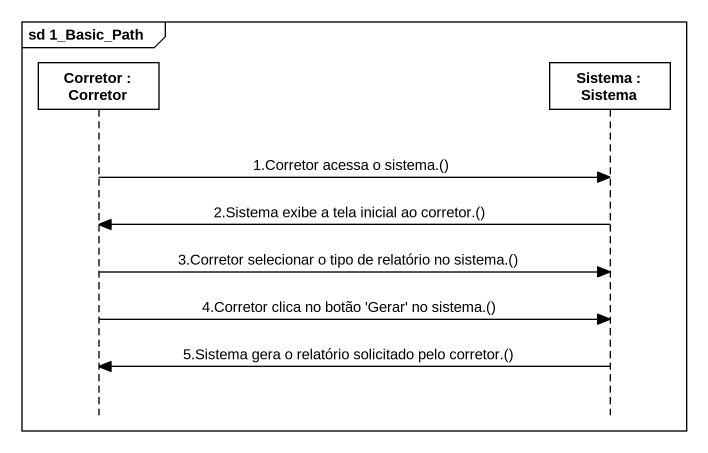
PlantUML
@startuml
mainframe sd 1_Basic_Path
hide footbox
participant "Corretor : Corretor" as Corretor
participant "Sistema : Sistema" as Sistema

Corretor -> Sistema : 1.Corretor acessa o sistema.()
Sistema -> Corretor : 2.Sistema exibe a tela inicial ao corretor.()
Corretor -> Sistema : 3.Corretor selecionar o tipo de relatório no sistema.()
Corretor -> Sistema : 4.Corretor clica no botão 'Gerar' no sistema.()
Sistema -> Corretor : 5.Sistema gera o relatório solicitado pelo corretor.()
@enduml
